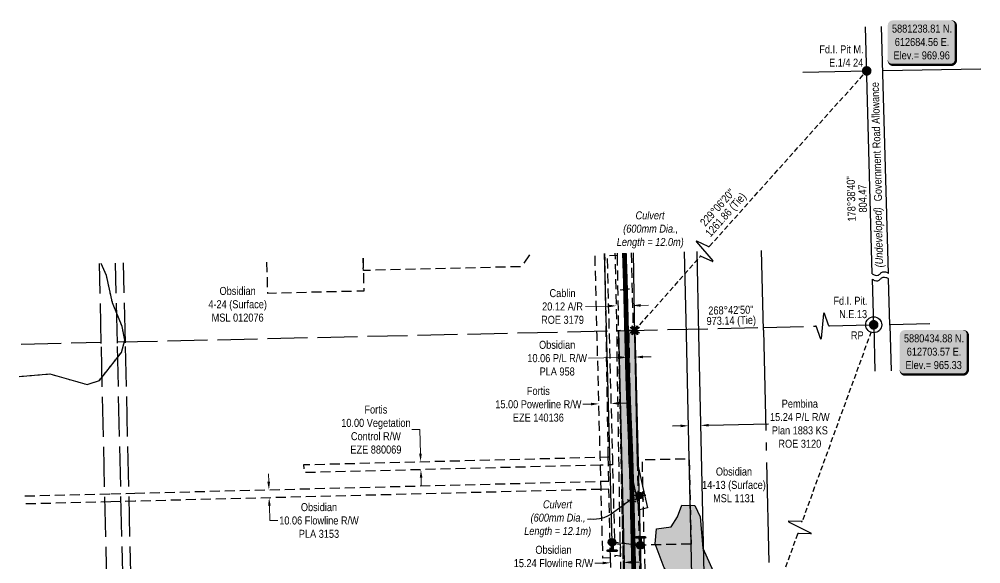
# Model space of a CAD drawing. Extents: x 610962 to 614214, y 5879490 to 5880802.
# Drawn here: x 610962 to 612163, y 5880121 to 5880802 of the extents above; entities that cross this region are included whole.
import ezdxf
from ezdxf.enums import TextEntityAlignment as Align

# ---------------------------------------------------------------- set-up
doc = ezdxf.new("R2010")
doc.units = 0
doc.header["$LTSCALE"] = 5
doc.header["$PDMODE"] = 34
doc.header["$PDSIZE"] = 0.03
for name, pattern in [('foc-ACCESSROAD', [3.75, 2.5, -1.25]), ('foc-FLOWLINE', [3.75, 2.5, -1.25]), ('foc-QUARTERLINE', [33, 25, -3, 2, -3]), ('foc-TIELINE', [1.875, 1.25, -0.625]), ('foc-UNSURVEYED', [12.5, 10, -2.5]), ('foc-WHEELTRACKS', [2, 0.4, -1.6])]:
    doc.linetypes.add(name, pattern=pattern)
doc.layers.get('Defpoints').update_dxf_attribs({"color": 9})
for name, color, linetype in [('35', 37, 'Continuous'), ('AS-POWER', 104, 'foc-POWER'), ('AS-POWER-EXISTING-ANC', 72, 'Continuous'), ('AS-POWER-EXISTING-PP', 72, 'Continuous'), ('AS-ROADS', 254, 'Continuous'), ('C-AR', 13, 'foc-ACCESSROAD'), ('C-FLOWLINE', 13, 'foc-FLOWLINE'), ('C-RW', 13, 'Continuous'), ('C-WS', 13, 'foc-ACCESSROAD'), ('C-WS-S', 8, 'Continuous'), ('DETAIL-T', 7, 'Continuous'), ('F-AR', 190, 'foc-ACCESSROAD'), ('F-EZE', 190, 'foc-FLOWLINE'), ('F-RW', 190, 'Continuous'), ('L-BD', 7, 'Continuous'), ('L-MON', 1, 'Continuous'), ('L-MON-T', 1, 'Continuous'), ('L-QSEC', 8, 'foc-QUARTERLINE'), ('L-ROAD-T', 7, 'Continuous'), ('L-SEC', 7, 'Continuous'), ('L-TIE', 7, 'foc-TIELINE'), ('L-USEC', 7, 'foc-UNSURVEYED'), ('P-PROPOSED', 10, 'Continuous'), ('P-PROPOSED-H', 21, 'Continuous'), ('T-WATER', 160, 'Continuous'), ('T-WATER-H', 133, 'Continuous'), ('T-WATER-P3', 160, 'foc-WHEELTRACKS')]:
    doc.layers.add(name, color=color, linetype=linetype)
for name, color, linetype, lineweight in [('AS-GENERAL', 48, 'Continuous', 18), ('C-AR-T', 13, 'Continuous', 9), ('C-FLOWLINE-T', 13, 'Continuous', 9), ('C-RW-T', 13, 'Continuous', 9), ('F-AR-T', 190, 'Continuous', 9), ('F-EZE-T', 190, 'Continuous', 9), ('T-TEXT', 48, 'Continuous', 18)]:
    doc.layers.add(name, color=color, linetype=linetype, lineweight=lineweight)
doc.styles.add('80', font='ARIALN.TTF', dxfattribs={"height": 10})
doc.styles.add('80CG', font='ARIALN.TTF', dxfattribs={"height": 10})
doc.styles.add('80L', font='ARIALN.TTF', dxfattribs={"height": 10})
doc.styles.add('80LS', font='ARIALNI.TTF', dxfattribs={"height": 10})
doc.styles.add('foc-LtypeFont', font='ARIALN.TTF', dxfattribs={"height": 7.35})
doc.linetypes.add('foc-POWER', pattern='A,6,-1,["P",foc-LtypeFont,S=0.2,R=0,X=-0.625,Y=-0.75],-1.24,4', length=12.24)
doc.linetypes.add('foc-TOPO-flowdirection-NOLINE', pattern='A,0,[">",foc-LtypeFont,S=0.3,R=0,X=0,Y=-0.945],-20,[">",foc-LtypeFont,S=0.3,R=0,X=0,Y=-0.945],0', length=20)
doc.dimstyles.new('Compass 5 000', dxfattribs={"dimscale": 5, "dimtxt": 9, "dimasz": 2, "dimexe": 0.2, "dimexo": 0.0625, "dimgap": 0.5, "dimtad": 0, "dimtih": 1, "dimtoh": 1, "dimzin": 0, "dimdsep": 46, "dimtxsty": '80CG', "dimcen": 0.1, "dimse1": 1, "dimse2": 1, "dimclrd": 256, "dimclrt": 256, "dimaunit": 1, "dimadec": 4, "dimazin": 0, "dimtfac": 0.06, "dimtofl": 0, "dimtmove": 0, "dimatfit": 1, "dimfxl": 0.2, "dimtolj": 1, "dimtzin": 0, "dimlwd": -1, "dimarcsym": 0})

# ---------------------------------------------------------------- blocks, each defined once
blk = doc.blocks.new('*D598')
at = {"layer": 'Defpoints', "color": 0, "transparency": 16777216}
for p in [(611463.5, 5880248.9), (611469.2, 5880249.1), (611469.5, 5880239.1)]:
    blk.add_point(p, dxfattribs=at)
at = {"layer": 'F-EZE-T', "transparency": 16777216}
for p, q in [((611462.4, 5880289), (611452.4, 5880289)), ((611463.2, 5880258.9), (611462.4, 5880289)), ((611464.1, 5880228.9), (611464.3, 5880218.9))]:
    blk.add_line(p, q, dxfattribs=at)
for points in [[(611464.9, 5880259), (611461.6, 5880258.9), (611463.5, 5880248.9)], [(611465.7, 5880229), (611462.4, 5880228.9), (611463.8, 5880238.9)]]:
    blk.add_solid(points, dxfattribs=at)
at = {"layer": 'F-EZE-T', "transparency": 16777216, "insert": (611407.6, 5880289), "char_height": 10, "attachment_point": 5, "style": '80CG'}
blk.add_mtext('\\A1;Fortis\\P10.00 Vegetation\\PControl R/W\\PEZE 880069', dxfattribs=at)
blk = doc.blocks.new('*D599')
at = {"layer": 'Defpoints', "color": 0, "transparency": 16777216}
for p in [(611686.1, 5880321.2), (611686.1, 5880320.7), (611701.3, 5880321.1)]:
    blk.add_point(p, dxfattribs=at)
at = {"layer": 'F-EZE-T', "transparency": 16777216}
for p, q in [((611676.1, 5880320.9), (611666.1, 5880320.6)), ((611711.2, 5880321.9), (611721.2, 5880322.2))]:
    blk.add_line(p, q, dxfattribs=at)
for points in [[(611676.1, 5880322.6), (611676.2, 5880319.2), (611686.1, 5880321.2)], [(611711.2, 5880323.6), (611711.3, 5880320.2), (611701.2, 5880321.6)]]:
    blk.add_solid(points, dxfattribs=at)
at = {"layer": 'F-EZE-T', "transparency": 16777216, "insert": (611610.5, 5880320.6), "char_height": 10, "attachment_point": 5, "style": '80CG'}
blk.add_mtext('\\A1;Fortis\\P15.00 Powerline R/W\\PEZE 140136', dxfattribs=at)
blk = doc.blocks.new('*D604')
at = {"layer": 'C-FLOWLINE-T', "transparency": 16777216}
for p, q in [((611273.7, 5880223.9), (611273.4, 5880233.9)), ((611274.5, 5880193.8), (611275, 5880175.4)), ((611275, 5880175.4), (611285, 5880175.4))]:
    blk.add_line(p, q, dxfattribs=at)
for points in [[(611275.4, 5880223.9), (611272, 5880223.8), (611274, 5880213.9)], [(611276.2, 5880193.9), (611272.9, 5880193.8), (611274.2, 5880203.8)]]:
    blk.add_solid(points, dxfattribs=at)
at = {"layer": 'Defpoints', "color": 0, "transparency": 16777216}
for p in [(611290.9, 5880214.3), (611274.2, 5880203.8), (611291.2, 5880204.3)]:
    blk.add_point(p, dxfattribs=at)
at = {"layer": 'C-FLOWLINE-T', "transparency": 16777216, "insert": (611336.5, 5880175.4), "char_height": 10, "attachment_point": 5, "style": '80CG'}
blk.add_mtext('\\A1;Obsidian\\P10.06 Flowline R/W\\PPLA 3153', dxfattribs=at)
blk = doc.blocks.new('*D605')
at = {"layer": 'C-RW-T', "transparency": 16777216}
for p, q in [((611711.3, 5880379.1), (611673.1, 5880378.2)), ((611741.3, 5880379.8), (611751.3, 5880380))]:
    blk.add_line(p, q, dxfattribs=at)
for points in [[(611711.3, 5880380.8), (611711.3, 5880377.4), (611721.3, 5880379.3)], [(611741.2, 5880381.5), (611741.3, 5880378.1), (611731.3, 5880379.6)]]:
    blk.add_solid(points, dxfattribs=at)
at = {"layer": 'Defpoints', "color": 0, "transparency": 16777216}
for p in [(611721.1, 5880387.5), (611721.3, 5880379.3), (611731.1, 5880387.7)]:
    blk.add_point(p, dxfattribs=at)
at = {"layer": 'C-RW-T', "transparency": 16777216, "insert": (611634, 5880378.2), "char_height": 10, "attachment_point": 5, "style": '80CG'}
blk.add_mtext('\\A1;Obsidian\\P10.06 P/L R/W\\PPLA 958', dxfattribs=at)
blk = doc.blocks.new('*D606')
at = {"layer": 'Defpoints', "color": 0, "transparency": 16777216}
for p in [(611797, 5880336.1), (611812.2, 5880336.4), (611813.2, 5880294.2)]:
    blk.add_point(p, dxfattribs=at)
at = {"layer": 'F-RW', "transparency": 16777216}
for p, q in [((611788, 5880293.6), (611778, 5880293.3)), ((611823.2, 5880294.5), (611898, 5880296.3))]:
    blk.add_line(p, q, dxfattribs=at)
for points in [[(611788, 5880295.3), (611788.1, 5880291.9), (611798, 5880293.8)], [(611823.2, 5880296.1), (611823.3, 5880292.8), (611813.2, 5880294.2)]]:
    blk.add_solid(points, dxfattribs=at)
at = {"layer": 'F-RW', "transparency": 16777216, "insert": (611937.1, 5880296.3), "char_height": 10, "attachment_point": 5, "style": '80CG', "bg_fill": 3, "box_fill_scale": 1.1, "bg_fill_color": 256, "bg_fill_true_color": 13158600, "bg_fill_transparency": 0}
blk.add_mtext('\\A1;Pembina\\P15.24 P/L R/W\\PPlan 1883 KS\\PROE 3120', dxfattribs=at)
blk = doc.blocks.new('*D607')
at = {"layer": 'Defpoints', "color": 0, "transparency": 16777216}
for p in [(611707.8, 5880452.2), (611728, 5880452.6), (611708, 5880443.6)]:
    blk.add_point(p, dxfattribs=at)
at = {"layer": 'F-AR-T', "transparency": 16777216}
for p, q in [((611698, 5880443.4), (611669.2, 5880442.8)), ((611738.1, 5880444.1), (611748.1, 5880444.3))]:
    blk.add_line(p, q, dxfattribs=at)
for points in [[(611698, 5880445.1), (611698, 5880441.7), (611708, 5880443.6)], [(611738.1, 5880445.8), (611738.1, 5880442.5), (611728.1, 5880444)]]:
    blk.add_solid(points, dxfattribs=at)
at = {"layer": 'F-AR-T', "transparency": 16777216, "insert": (611640.7, 5880442.8), "char_height": 10, "attachment_point": 5, "style": '80CG'}
blk.add_mtext('\\A1;Cablin\\P20.12 A/R\\PROE 3179', dxfattribs=at)
blk = doc.blocks.new('GAS')
h = blk.add_hatch(color=255)
h.dxf.hatch_style = 1
edge = h.paths.add_edge_path()
edge.add_arc((0, 0), 0.9, 0, 360)
for p, q in [((-0.81, 0), (-1.62, 0)), ((-0.57, 0.57), (-1.14, 1.14)), ((0, 0.81), (0, 1.62)), ((0.57, 0.57), (1.14, 1.14)), ((1.62, 0), (0.81, 0)), ((-0.57, -0.57), (-1.14, -1.14)), ((0, -0.81), (0, -1.62)), ((1.14, -1.14), (0.57, -0.57))]:
    blk.add_line(p, q)
blk.add_circle((0, 0), 0.8)
blk = doc.blocks.new('*U613')
h = blk.add_hatch(color=255)
h.dxf.hatch_style = 1
edge = h.paths.add_edge_path()
edge.add_arc((1.1, -0.02), 0.2, -91.0942, 88.9058, ccw=False)
edge.add_line((1.1, -0.22), (-0.2, -0.2))
edge.add_line((-0.2, -0.2), (-1.1, -0.18))
edge.add_arc((-1.1, 0.02), 0.2, 88.9058, 268.9058, ccw=False)
edge.add_line((-1.1, 0.22), (1.1, 0.18))
h = blk.add_hatch(color=255)
h.dxf.hatch_style = 1
edge = h.paths.add_edge_path()
edge.add_arc((-0.04, -2), 0.2, 178.9058, 358.9058, ccw=False)
edge.add_line((-0.24, -2), (-0.2, -0.2))
edge.add_line((-0.2, -0.2), (0.2, -0.2))
edge.add_line((0.2, -0.2), (0.16, -2))
at = {"color": 255}
blk.add_lwpolyline([(1.1, 0.18, -1), (1.1, -0.22), (-0.2, -0.2), (-1.1, -0.18, -1), (-1.1, 0.22)], format="xyb", close=True, dxfattribs=at)
at = {"color": 72, "const_width": 0.1, "flags": 128}
for points in [[(1.1, -0.02), (-1.1, 0.02)], [(-0.04, -2), (0, 0)]]:
    blk.add_lwpolyline(points, dxfattribs=at)
at = {"color": 255, "flags": 128}
blk.add_lwpolyline([(0.16, -2, -1), (-0.24, -2), (-0.2, -0.2), (0.2, -0.2)], format="xyb", close=True, dxfattribs=at)
blk = doc.blocks.new('*U612')
h = blk.add_hatch(color=255)
h.dxf.hatch_style = 1
edge = h.paths.add_edge_path()
edge.add_arc((-1.1, 0), 0.2, 90, 270, ccw=False)
edge.add_line((-1.1, 0.2), (0.2, 0.2))
edge.add_line((0.2, 0.2), (1.1, 0.2))
edge.add_arc((1.1, 0), 0.2, -90, 90, ccw=False)
edge.add_line((1.1, -0.2), (-1.1, -0.2))
h = blk.add_hatch(color=255)
h.dxf.hatch_style = 1
edge = h.paths.add_edge_path()
edge.add_arc((0, 2.1), 0.2, 0, 180, ccw=False)
edge.add_line((0.2, 2.1), (0.2, 0.2))
edge.add_line((0.2, 0.2), (-0.2, 0.2))
edge.add_line((-0.2, 0.2), (-0.2, 2.1))
at = {"color": 255}
blk.add_lwpolyline([(-1.1, -0.2, -1), (-1.1, 0.2), (0.2, 0.2), (1.1, 0.2, -1), (1.1, -0.2)], format="xyb", close=True, dxfattribs=at)
at = {"color": 72, "const_width": 0.1, "flags": 128}
for points in [[(-1.1, 0), (1.1, 0)], [(0, 2.1), (0, 0)]]:
    blk.add_lwpolyline(points, dxfattribs=at)
at = {"color": 255, "flags": 128}
blk.add_lwpolyline([(-0.2, 2.1, -1), (0.2, 2.1), (0.2, 0.2), (-0.2, 0.2)], format="xyb", close=True, dxfattribs=at)
blk = doc.blocks.new('POWERPOLE')
h = blk.add_hatch(color=255)
edge = h.paths.add_edge_path()
edge.add_arc((0, 0), 0.96, 0, 360)
at = {"linetype": 'Continuous'}
for p, q in [((0.68, -0.68), (-0.68, 0.68)), ((-0.68, -0.68), (0.68, 0.68))]:
    blk.add_line(p, q, dxfattribs=at)
blk.add_circle((0, 0), 0.96, dxfattribs=at)
blk = doc.blocks.new('TEMP')
h = blk.add_hatch(color=255)
h.dxf.hatch_style = 1
h.paths.add_polyline_path([(0, 0.25), (-0.67, 1.15), (-0.67, 0.67), (-1.15, 0.67), (-0.25, 0), (-1.15, -0.67), (-0.67, -0.67), (-0.67, -1.15), (0, -0.25), (0.67, -1.15), (0.67, -0.67), (1.15, -0.67), (0.25, 0), (1.15, 0.67), (0.67, 0.67), (0.67, 1.15)])
h.paths.add_polyline_path([(0.57, 0.85), (0.57, 0.57), (0.85, 0.57), (0.08, 0), (0.85, -0.57), (0.57, -0.57), (0.57, -0.85), (0, -0.08), (-0.57, -0.85), (-0.57, -0.57), (-0.85, -0.57), (-0.08, 0), (-0.85, 0.57), (-0.57, 0.57), (-0.57, 0.85), (0, 0.08)], flags=16)
h = blk.add_hatch(color=1)
h.dxf.hatch_style = 1
h.paths.add_polyline_path([(0, 0.08), (-0.57, 0.85), (-0.57, 0.57), (-0.85, 0.57), (-0.08, 0), (-0.85, -0.57), (-0.57, -0.57), (-0.57, -0.85), (0, -0.08), (0.57, -0.85), (0.57, -0.57), (0.85, -0.57), (0.08, 0), (0.85, 0.57), (0.57, 0.57), (0.57, 0.85)])
at = {"color": 1}
for p, q in [((-0.08, 0), (0.08, 0)), ((0, 0.08), (0, -0.08))]:
    blk.add_line(p, q, dxfattribs=at)
at = {"color": 255, "flags": 128}
blk.add_lwpolyline([(-0.25, 0), (-1.15, 0.67), (-0.67, 0.67), (-0.67, 1.15), (0, 0.25), (0.67, 1.15), (0.67, 0.67), (1.15, 0.67), (0.25, 0), (1.15, -0.67), (0.67, -0.67), (0.67, -1.15), (0, -0.25), (-0.67, -1.15), (-0.67, -0.67), (-1.15, -0.67)], close=True, dxfattribs=at)
at = {"color": 1, "flags": 128}
blk.add_lwpolyline([(-0.08, 0), (-0.85, 0.57), (-0.57, 0.57), (-0.57, 0.85), (0, 0.08), (0.57, 0.85), (0.57, 0.57), (0.85, 0.57), (0.08, 0), (0.85, -0.57), (0.57, -0.57), (0.57, -0.85), (0, -0.08), (-0.57, -0.85), (-0.57, -0.57), (-0.85, -0.57)], close=True, dxfattribs=at)
blk = doc.blocks.new('linebrk')
blk.add_lwpolyline([(0, 0.00175, -0.346152), (-0.00019, 0.0015), (-0.00314, 0.00055, 0.772575), (-0.00312, 0.00036), (0.00312, -0.00036, -0.772575), (0.00314, -0.00055), (0.00019, -0.0015, 0.346152), (0, -0.00175)], format="xyb")
blk = doc.blocks.new('fdia')
at = {"color": 255, "const_width": 1}
blk.add_lwpolyline([(-0.5, 0, 1), (0.5, 0, 1)], format="xyb", close=True, dxfattribs=at)
blk = doc.blocks.new('Fdiaa')
blk.add_blockref('fdia', (0, 0))
blk = doc.blocks.new('fdib')
at = {"color": 1, "const_width": 1.6}
blk.add_lwpolyline([(-0.4, 0, 1), (0.4, 0, 1)], format="xyb", close=True, dxfattribs=at)
at = {"color": 1}
blk.add_circle((0, 0), 0.8, dxfattribs=at)
blk = doc.blocks.new('Fdibb')
blk.add_blockref('fdib', (0, 0))
blk = doc.blocks.new('fdicc')
for name in ['Fdibb', 'Fdiaa']:
    blk.add_blockref(name, (0, 0))
blk = doc.blocks.new('FDI')
blk.add_blockref('fdicc', (0, 0))
blk = doc.blocks.new('*U633')
h = blk.add_hatch(color=254)
edge = h.paths.add_edge_path()
edge.add_line((-36.5, -28.5), (36.5, -28.5))
edge.add_arc((36.5, -22.5), 6, 270, 360)
edge.add_line((42.5, -22.5), (42.5, 21))
edge.add_arc((36.5, 21), 6, 0, 90)
edge.add_line((36.5, 27), (-36.5, 27))
edge.add_arc((-36.5, 21), 6, 90, 180)
edge.add_line((-42.5, 21), (-42.5, -22.5))
edge.add_arc((-36.5, -22.5), 6, 180, 270)
at = {"color": 1, "flags": 128}
blk.add_lwpolyline([(-36.5, -28.5, 3, 3, 0), (36.5, -28.5, 3, 3, 0.414214), (42.5, -22.5, 3, 3, 0), (42.5, 21, 3, 0, 0.414214), (36.5, 27, 0, 0, 0), (-36.5, 27, 0, 0, 0.414214), (-42.5, 21, 0, 0, 0), (-42.5, -22.5, 0, 3, 0.414214)], format="xyseb", close=True, dxfattribs=at)
blk.add_lwpolyline([(-42.3, -16.6, 0, 10, 0), (0, 0, 5, 5, 0)], format="xyseb", dxfattribs=at)
at = {"color": 1, "style": '80'}
blk.add_attdef('ENTER_TEXT_001', (-36, -5), '', height=10, dxfattribs=at)
blk = doc.blocks.new('*U634')
at = {"layer": '35', "color": 3}
blk.add_circle((0, 0), 10, dxfattribs=at)
at = {"layer": '35', "color": 3, "style": '80'}
blk.add_attdef('RP_001', (-28.5, -18.2), '', height=10, dxfattribs=at)
blk = doc.blocks.new('*D641')
at = {"layer": 'C-FLOWLINE-T', "transparency": 16777216}
for p, q in [((611690.8, 5880122.3), (611680.9, 5880122.1)), ((611726.6, 5880123.3), (611736.6, 5880123.5))]:
    blk.add_line(p, q, dxfattribs=at)
for points in [[(611726.6, 5880124.9), (611726.7, 5880121.6), (611716.6, 5880123)], [(611690.8, 5880124), (611690.9, 5880120.7), (611700.8, 5880122.6)]]:
    blk.add_solid(points, dxfattribs=at)
at = {"layer": 'Defpoints', "color": 0, "transparency": 16777216}
for p in [(611700.7, 5880127.6), (611716.5, 5880128), (611700.8, 5880122.6)]:
    blk.add_point(p, dxfattribs=at)
at = {"layer": 'C-FLOWLINE-T', "transparency": 16777216, "insert": (611629.4, 5880122.1), "char_height": 10, "attachment_point": 5, "style": '80CG'}
blk.add_mtext('\\A1;Obsidian\\P15.24 Flowline R/W\\PPLA 3153', dxfattribs=at)

msp = doc.modelspace()

# ---------------------------------------------------------------- hatches: boundary and pattern name
at = {"layer": 'P-PROPOSED-H'}
h = msp.add_hatch(color=256, dxfattribs=at)
h.dxf.hatch_style = 1
h.paths.add_polyline_path([(611731.062, 5880413.037), (611750.022, 5879647.611), (611729.912, 5879647.113), (611710.95, 5880412.585)])
at = {"layer": 'T-WATER-H'}
h = msp.add_hatch(color=256, dxfattribs=at)
h.dxf.hatch_style = 1
h.paths.add_polyline_path([(611835.106, 5880076.267), (611800.287, 5880077.242), (611791.864, 5880087.241), (611788.584, 5880095.952), (611776.81, 5880105.126), (611767.779, 5880116.172), (611756.507, 5880146.271), (611758.151, 5880164.846), (611776.48, 5880167.426), (611784.323, 5880179.935), (611789.659, 5880194.631), (611806.112, 5880194.233), (611812.622, 5880179.835), (611815.948, 5880140.68), (611828.84, 5880112.176), (611833.464, 5880095.159)])

# ---------------------------------------------------------------- linework, layer by layer
at = {"layer": 'AS-GENERAL', "const_width": 1.499, "flags": 128}
for points in [[(611712.712, 5880463.348), (611724.671, 5880464.698)], [(611721.245, 5880201.294), (611733.033, 5880198.703)]]:
    msp.add_lwpolyline(points, dxfattribs=at)
at = {"layer": 'AS-POWER', "flags": 128}
msp.add_lwpolyline([(611749.888, 5879505.554), (611739.899, 5880048.241), (611737.878, 5880144.359), (611702.643, 5880148.23), (611693.098, 5880509.099)], dxfattribs=at)
at = {"layer": 'AS-ROADS', "const_width": 5.998, "flags": 128}
msp.add_lwpolyline([(611729.67, 5880113.115), (611728.979, 5880143.145), (611728.245, 5880173.241), (611727.646, 5880203.664), (611726.743, 5880233.697), (611725.855, 5880263.862), (611724.529, 5880293.84), (611723.251, 5880324.013), (611722.178, 5880354.239), (611721.437, 5880384.73), (611720.612, 5880415.227), (611719.86, 5880445.733), (611719.099, 5880475.798), (611718.09, 5880506.423), (611717.996, 5880509.592)], dxfattribs=at)
at = {"layer": 'C-AR', "flags": 128}
msp.add_lwpolyline([(611599.606, 5880507.249), (611588.934, 5880492.523), (611391.901, 5880487.722), (611391.526, 5880503.13)], dxfattribs=at)
msp.add_lwpolyline([(611734.025, 5879647.215), (611726.761, 5879647.035), (611724.603, 5879744.62), (611724.331, 5879759.892), (611723.541, 5879798.23), (611710.473, 5880412.575), (611730.598, 5880413.002), (611734.07, 5880248.786), (611735.172, 5880197.099), (611736.25, 5880146.552), (611744.517, 5879758.789), (611744.842, 5879743.514), (611746.884, 5879647.534), (611738.683, 5879647.323), (611736.452, 5879647.275), (611734.025, 5879647.215)], close=True, dxfattribs=at)
at = {"layer": 'C-FLOWLINE'}
for points in [[(610969.019, 5880206.102), (611076.423, 5880208.835), (611106.576, 5880209.602), (611688.616, 5880224.413), (611698.341, 5880224.662), (611698.005, 5880244.879), (611697.839, 5880254.884), (611695.325, 5880406.308), (611693.637, 5880509.11)], [(611708.889, 5880509.412), (611708.94, 5880506.4), (611710.571, 5880406.572), (611723.541, 5879798.23), (611720.091, 5879798.148), (611709.094, 5879797.887), (611700.687, 5880128.813), (611698.507, 5880214.596), (611688.877, 5880214.351), (611106.785, 5880199.539), (611076.632, 5880198.771), (610969.253, 5880196.039)]]:
    msp.add_lwpolyline(points, dxfattribs=at)
at = {"layer": 'C-RW'}
msp.add_lwpolyline([(611729.004, 5880509.81), (611730.698, 5880406.922), (611734.07, 5880248.786), (611741.172, 5880216.613), (611746.781, 5880191.208), (611741.759, 5880190.032), (611736.98, 5880188.914), (611735.172, 5880197.099), (611726.431, 5880236.677), (611724.103, 5880247.216), (611720.708, 5880406.749), (611719, 5880509.612)], dxfattribs=at)
at = {"layer": 'C-WS', "flags": 128}
msp.add_lwpolyline([(611391.526, 5880503.13), (611391.901, 5880487.722), (611392.526, 5880462.095), (611272.496, 5880459.17), (611271.483, 5880500.754)], dxfattribs=at)
msp.add_lwpolyline([(611801.216, 5880145.97), (611742.76, 5880144.679), (611742.716, 5880146.66), (611741.759, 5880190.032), (611741.208, 5880215.008), (611741.172, 5880216.613), (611740.406, 5880251.39), (611798.843, 5880252.68), (611801.216, 5880145.97)], close=True, dxfattribs=at)
at = {"layer": 'F-AR', "flags": 128}
msp.add_lwpolyline([(611726.601, 5880509.762), (611728.817, 5880412.987), (611708.692, 5880412.535), (611706.488, 5880509.364)], dxfattribs=at)
at = {"layer": 'F-EZE', "flags": 128}
for points in [[(611708.89, 5880509.412), (611708.942, 5880506.4), (611696.304, 5880506.003), (611698.97, 5880406.371), (611703.02, 5880255.016), (611703.185, 5880245.011), (611705.629, 5880146.799), (611712.834, 5880145.958), (611713.206, 5880130.819), (611706.023, 5880131.657), (611706.094, 5880128.953), (611700.687, 5880128.813), (611691.105, 5880128.565), (611688.877, 5880214.352), (611688.616, 5880224.413), (611688.091, 5880244.627), (611687.831, 5880254.629), (611683.899, 5880406.109), (611681.231, 5880508.864)], [(611741.737, 5879505.394), (611739.648, 5879602.478), (611738.828, 5879640.57), (611738.71, 5879646.046), (611736.604, 5879743.964), (611736.275, 5879759.24), (611727.942, 5880146.413), (611736.25, 5880146.552), (611742.716, 5880146.66), (611742.76, 5880144.679), (611751.196, 5879758.425), (611751.529, 5879743.149), (611754.596, 5879602.734), (611756.716, 5879505.687)]]:
    msp.add_lwpolyline(points, dxfattribs=at)
for points in [[(611726.761, 5879647.035), (611722.593, 5879646.932), (611720.975, 5879744.816), (611720.722, 5879760.088), (611720.091, 5879798.148), (611719.6, 5879827.847), (611713.206, 5880130.819), (611712.834, 5880145.958), (611709.097, 5880375.543), (611708.692, 5880412.535), (611723.451, 5880412.866), (611724.102, 5880375.792), (611726.431, 5880236.678), (611727.942, 5880146.413), (611736.275, 5879759.24), (611736.604, 5879743.964), (611738.683, 5879647.323), (611736.456, 5879647.275), (611734.025, 5879647.215), (611726.761, 5879647.035)], [(611688.091, 5880244.627), (611317.965, 5880235.208), (611317.711, 5880245.211), (611687.831, 5880254.629), (611697.839, 5880254.884), (611703.02, 5880255.016), (611703.185, 5880245.011), (611698.005, 5880244.879), (611688.091, 5880244.627)]]:
    msp.add_lwpolyline(points, close=True, dxfattribs=at)
at = {"layer": 'F-RW'}
for points in [[(611809.816, 5879755.227), (611801.216, 5880145.97), (611798.843, 5880252.68), (611795.416, 5880408.048), (611793.143, 5880511.08)], [(611808.373, 5880511.381), (611810.648, 5880408.312), (611828.395, 5879604.001), (611830.532, 5879507.133)]]:
    msp.add_lwpolyline(points, dxfattribs=at)
at = {"layer": 'L-QSEC'}
for p, q in [((611940.963, 5880735.557), (612020.635, 5880737.116)), ((612040.744, 5880737.51), (612163.099, 5880739.904)), ((611891.707, 5880413.01), (611889.372, 5880512.945)), ((611891.707, 5880413.01), (611909.799, 5879638.687))]:
    msp.add_line(p, q, dxfattribs=at)
at = {"layer": 'L-SEC', "flags": 128}
for points in [[(612027.605, 5880483.648), (612019.118, 5880792.271)], [(612047.71, 5880484.201), (612039.227, 5880792.664)], [(612029.388, 5880418.829), (612027.792, 5880476.869)], [(612049.492, 5880419.382), (612047.896, 5880477.422)], [(612029.388, 5880418.829), (612030.95, 5880362.031)], [(612049.492, 5880419.382), (612051.054, 5880362.584)]]:
    msp.add_lwpolyline(points, dxfattribs=at)
for points in [[(612027.605, 5880483.648, 0.09819619), (612031.061, 5880481.937, 0.11502491), (612034.362, 5880481.822, 0.18910183), (612037.658, 5880483.925, -0.18910183), (612040.953, 5880486.027, -0.11502491), (612044.254, 5880485.912, -0.09819619), (612047.71, 5880484.201)], [(612027.792, 5880476.869, 0.09819619), (612031.247, 5880475.158, 0.11502491), (612034.549, 5880475.043, 0.18910183), (612037.844, 5880477.146, -0.18910183), (612041.14, 5880479.248, -0.11502491), (612044.441, 5880479.133, -0.09819619), (612047.896, 5880477.422)]]:
    msp.add_lwpolyline(points, format="xyb", dxfattribs=at)
at = {"layer": 'L-TIE'}
for p, q in [((611824.123, 5880517.952), (612020.635, 5880737.116)), ((611731.062, 5880413.037), (611812.467, 5880504.953)), ((611934.172, 5880158.42), (611750.022, 5879647.611))]:
    msp.add_line(p, q, dxfattribs=at)
at = {"layer": 'L-USEC'}
for p, q in [((611084.717, 5880397.107), (611082.393, 5880496.971)), ((611094.771, 5880397.341), (611092.447, 5880497.17)), ((611064.611, 5880396.639), (611062.285, 5880496.573)), ((611084.684, 5880398.519), (611891.622, 5880416.643)), ((611891.622, 5880416.643), (611956.654, 5880418.192)), ((611974.112, 5880418.607), (612029.362, 5880419.923)), ((612049.466, 5880420.392), (612102.926, 5880421.641)), ((610964.522, 5880395.82), (611064.578, 5880398.068)), ((611083.329, 5879592.519), (611064.611, 5880396.639)), ((611103.435, 5879592.987), (611084.717, 5880397.107)), ((611113.489, 5879593.221), (611094.771, 5880397.341))]:
    msp.add_line(p, q, dxfattribs=at)
at = {"layer": 'P-PROPOSED'}
msp.add_lwpolyline([(611731.062, 5880413.037), (611750.022, 5879647.611), (611729.912, 5879647.113), (611710.95, 5880412.585)], close=True, dxfattribs=at)
at = {"layer": 'T-WATER'}
msp.add_lwpolyline([(611835.106, 5880076.267), (611800.287, 5880077.242), (611791.864, 5880087.241), (611788.584, 5880095.952), (611776.81, 5880105.126), (611767.779, 5880116.172), (611756.507, 5880146.271), (611758.151, 5880164.846), (611776.48, 5880167.426), (611784.323, 5880179.935), (611789.659, 5880194.631), (611806.112, 5880194.233), (611812.622, 5880179.835), (611815.948, 5880140.68), (611828.84, 5880112.176), (611833.464, 5880095.159), (611835.106, 5880076.267)], close=True, dxfattribs=at)
at = {"layer": 'T-WATER-P3', "linetype": 'foc-TOPO-flowdirection-NOLINE', "flags": 128}
msp.add_lwpolyline([(610962.103, 5880355.497), (611000.153, 5880358.586), (611046.91, 5880345.34), (611062.188, 5880350.514), (611089.673, 5880385.458), (611094.153, 5880400.91), (611090.583, 5880417.844), (611078.62, 5880447.163), (611071.046, 5880481.434), (611064.318, 5880496.653)], dxfattribs=at)
at = {"layer": 'T-WATER-P3', "flags": 128}
msp.add_lwpolyline([(610965.535, 5880355.776), (611000.153, 5880358.586), (611046.91, 5880345.34), (611062.188, 5880350.514), (611089.673, 5880385.458), (611094.153, 5880400.91), (611090.583, 5880417.844), (611078.62, 5880447.163), (611071.046, 5880481.434), (611064.318, 5880496.653)], dxfattribs=at)

# ---------------------------------------------------------------- block references
at = {"xscale": 0.99960643, "yscale": 0.99960643, "zscale": 0.99960643}
msp.add_blockref('*U634', (612029.362, 5880419.923), dxfattribs=at).add_auto_attribs({'RP_001': 'RP'})
at = {"layer": 'AS-POWER-EXISTING-ANC', "xscale": 4.998032150000006, "yscale": 4.998032150000006, "zscale": 4.998032150000006}
for name, p in [('*U612', (611702.754, 5880137.822)), ('*U613', (611738.069, 5880154.359))]:
    msp.add_blockref(name, p, dxfattribs=at)
at = {"layer": 'AS-POWER-EXISTING-PP', "xscale": 4.998032150000006, "yscale": 4.998032150000006, "zscale": 4.998032150000006}
for p in [(611702.643, 5880148.23), (611737.878, 5880144.359)]:
    msp.add_blockref('POWERPOLE', p, dxfattribs=at)
at = {"layer": 'C-WS-S', "color": 1, "xscale": 4.998005000000006, "yscale": 4.998005000000006, "zscale": 4.998005000000006}
msp.add_blockref('GAS', (611736.521, 5880206.676), dxfattribs=at)
at = {"layer": 'DETAIL-T'}
ref = msp.add_blockref('*U633', (612089.482, 5880773.181), dxfattribs=dict(at, xscale=0.99960643, yscale=0.99960643, zscale=0.99960643))
ref.add_attrib('ENTER_TEXT_001', '5881238.81 N.', (612052.178, 5880784.948), dxfattribs={"layer": '0', "color": 1, "height": 9.99606, "style": '80'})
ref.add_attrib('ENTER_TEXT_002', '612684.56 E.', (612055.7, 5880768.247), dxfattribs={"layer": '0', "color": 1, "height": 9.99606, "style": '80'})
ref.add_attrib('ENTER_TEXT_003', 'Elev.= 969.96', (612054.121, 5880751.546), dxfattribs={"layer": '0', "color": 1, "height": 9.99606, "style": '80'})
ref = msp.add_blockref('*U633', (612104.434, 5880386.257), dxfattribs=dict(at, xscale=0.99960643, yscale=0.99960643, zscale=0.99960643))
ref.add_attrib('ENTER_TEXT_001', '5880434.88 N.', (612067.13, 5880398.024), dxfattribs={"layer": '0', "color": 1, "height": 9.99606, "style": '80'})
ref.add_attrib('ENTER_TEXT_002', '612703.57 E.', (612070.652, 5880381.323), dxfattribs={"layer": '0', "color": 1, "height": 9.99606, "style": '80'})
ref.add_attrib('ENTER_TEXT_003', 'Elev.= 965.33', (612069.073, 5880364.622), dxfattribs={"layer": '0', "color": 1, "height": 9.99606, "style": '80'})
at = {"layer": 'L-MON', "xscale": 4.998032150000004, "yscale": 4.998032150000004, "zscale": 4.998032150000004}
for p in [(612020.635, 5880737.116), (612029.362, 5880419.923)]:
    msp.add_blockref('FDI', p, dxfattribs=at)
at = {"layer": 'L-MON', "color": 4, "xscale": 4.998032150000004, "yscale": 4.998032150000004, "zscale": 4.998032150000004}
msp.add_blockref('TEMP', (611731.062, 5880413.037), dxfattribs=at)
at = {"layer": 'L-TIE'}
for p, xscale, yscale, zscale, rotation in [((611818.159, 5880511.575), 4998.032150000004, 4998.032150000004, 4998.032150000004, 317.4818462218411), ((611937.17, 5880166.621), 4998.032150000001, 4998.032150000001, 4998.032150000001, 339.9155684123883)]:
    msp.add_blockref('linebrk', p, dxfattribs=dict(at, xscale=xscale, yscale=yscale, zscale=zscale, rotation=rotation))
at = {"layer": 'L-USEC', "xscale": 4998.032149999999, "yscale": 4998.032149999999, "zscale": 4998.032149999999, "rotation": 271.3638002460367}
msp.add_blockref('linebrk', (611965.383, 5880418.399), dxfattribs=at)

# ---------------------------------------------------------------- texts
at = {"layer": 'C-AR-T', "insert": (611234.892, 5880445.506), "char_height": 9.99601, "width": 78.96343, "attachment_point": 5, "style": '80CG'}
msp.add_mtext('\\A1;Obsidian\\P4-24 (Surface)\\PMSL 012076', dxfattribs=at)
at = {"layer": 'L-BD', "style": '80L'}
for s, height, rotation, p in [("178°38'40''", 9.99606, 91.5753, (612001.28, 5880577.32)), ('804.47', 9.9961, 91.5753, (612015.519, 5880577.712)), ("229°06'20''", 9.99606, 48.1192, (611834.208, 5880566.634)), ('1261.86 (Tie)', 9.99606, 48.1192, (611845.372, 5880556.625)), ("268°42'50''", 9.99606, 1.3638, (611851.143, 5880438.333)), ('973.14 (Tie)', 9.99606, 1.3638, (611851.482, 5880424.093))]:
    msp.add_text(s, height=height, rotation=rotation, dxfattribs=at).set_placement(p, align=Align.MIDDLE)
at = {"layer": 'L-MON-T', "char_height": 9.98419, "attachment_point": 1, "style": '80L'}
for s, width, insert in [('\\pi6.4848;Fd.I. Pit M.\\P\\pi18.71;E.1/4 24', 59.85189, (611954.94, 5880769.083)), ('\\pi1.0765;Fd.I. Pit.\\P\\pi8.1663;N.E.13', 41.73521, (611977.977, 5880454.938))]:
    msp.add_mtext_dynamic_manual_height_columns(s, width=width, gutter_width=49.983, heights=[0], dxfattribs=dict(at, insert=insert))
at = {"layer": 'L-ROAD-T', "style": '80L'}
msp.add_text('Government Road Allowance', height=9.99606, rotation=91.575308, dxfattribs=at).set_placement((612032.749, 5880648.671), align=Align.MIDDLE_CENTER)
at = {"layer": 'T-TEXT', "style": '80LS'}
msp.add_text('(Undeveloped)', height=9.99606, rotation=91.575308, dxfattribs=at).set_placement((612035.185, 5880529.167), align=Align.MIDDLE_CENTER)

# ---------------------------------------------------------------- dimensions: what is measured, and where the dimension line sits
at = {"layer": 'C-FLOWLINE-T'}
for base, p1, p2, angle, text, picture, middle in [((611274.245, 5880203.8), (611290.898, 5880214.334), (611291.179, 5880204.273), 271.598601, 'Obsidian\\P10.06 Flowline R/W\\PPLA 3153', '*D604', (611336.531, 5880175.405)), ((611700.844, 5880122.599), (611716.511, 5880127.965), (611700.718, 5880127.563), 181.455267, 'Obsidian\\P15.24 Flowline R/W\\PPLA 3153', '*D641', (611629.357, 5880122.091))]:
    dim = msp.add_linear_dim(base=base, p1=p1, p2=p2, angle=angle, text=text, dimstyle='Compass 5 000', dxfattribs=at)
    dim.commit()
    dim.dimension.update_dxf_attribs({"geometry": picture, "text_midpoint": middle, "dimtype": 161})
at = {"layer": 'C-RW-T'}
dim = msp.add_linear_dim(base=(611721.296, 5880379.331), p1=(611731.092, 5880387.725), p2=(611721.102, 5880387.488), angle=181.360005, text='Obsidian\\P10.06 P/L R/W\\PPLA 958', dimstyle='Compass 5 000', dxfattribs=at)
dim.commit()
dim.dimension.update_dxf_attribs({"geometry": '*D605', "text_midpoint": (611633.975, 5880378.186), "dimtype": 161})
at = {"layer": 'F-AR-T'}
dim = msp.add_linear_dim(base=(611707.992, 5880443.575), p1=(611727.951, 5880452.55), p2=(611707.83, 5880452.172), angle=181.076625, text='Cablin\\P20.12 A/R\\PROE 3179', dimstyle='Compass 5 000', dxfattribs=at)
dim.commit()
dim.dimension.update_dxf_attribs({"geometry": '*D607', "text_midpoint": (611640.661, 5880442.846), "dimtype": 161})
at = {"layer": 'F-EZE-T'}
dim = msp.add_aligned_dim(p1=(611701.255, 5880321.099), p2=(611686.118, 5880320.669), distance=-0.527, text='Fortis\\P15.00 Powerline R/W\\PEZE 140136', dimstyle='Compass 5 000', dxfattribs=at)
dim.commit()
dim.dimension.update_dxf_attribs({"geometry": '*D599', "text_midpoint": (611610.477, 5880320.627)})
dim = msp.add_linear_dim(base=(611463.506, 5880248.921), p1=(611469.484, 5880239.078), p2=(611469.205, 5880249.08), angle=91.598611, text='Fortis\\P10.00 Vegetation\\PControl R/W\\PEZE 880069', dimstyle='Compass 5 000', dxfattribs=at)
dim.commit()
dim.dimension.update_dxf_attribs({"geometry": '*D598', "text_midpoint": (611407.586, 5880288.985), "dimtype": 161})

# ---------------------------------------------------------------- next in the draw order: texts
at = {"layer": 'T-TEXT', "char_height": 9.98336, "attachment_point": 1, "style": '80L', "bg_fill": 2}
for s, insert in [('\\pi23.745;{\\fArial Narrow|b0|i1|c0|p34;Culvert\\P\\pi8.303;(600mm Dia., \\P\\pi0.27069;Length = 12.0m)}', (611708.2, 5880561.658)), ('\\pi23.745;{\\fArial Narrow|b0|i1|c0|p34;Culvert\\P\\pi8.303;(600mm Dia., \\P\\pi0.27069;Length = 12.1m)}', (611592.528, 5880200.636))]:
    msp.add_mtext_dynamic_manual_height_columns(s, width=83.11857, gutter_width=49.978, heights=[0], dxfattribs=dict(at, insert=insert))

# ---------------------------------------------------------------- next in the draw order: dimensions: what is measured, and where the dimension line sits
at = {"layer": 'F-RW'}
dim = msp.add_linear_dim(base=(611813.247, 5880294.214), p1=(611796.981, 5880336.076), p2=(611812.211, 5880336.45), angle=1.404946, text='Pembina\\P15.24 P/L R/W\\PPlan 1883 KS\\PROE 3120', dimstyle='Compass 5 000', override={"dimtfill": 1}, dxfattribs=at)
dim.commit()
dim.dimension.update_dxf_attribs({"geometry": '*D606', "text_midpoint": (611937.089, 5880296.292), "dimtype": 161})

# ---------------------------------------------------------------- next in the draw order: linework, layer by layer
at = {"layer": 'L-TIE'}
msp.add_line((612029.362, 5880419.923), (611940.169, 5880174.821), dxfattribs=at)

# ---------------------------------------------------------------- next in the draw order: texts
at = {"layer": 'C-AR-T', "insert": (611854.862, 5880219.844), "char_height": 9.99601, "width": 78.96343, "attachment_point": 5, "style": '80CG'}
msp.add_mtext('\\A1;Obsidian\\P14-13 (Surface)\\PMSL 1131', dxfattribs=at)

# ---------------------------------------------------------------- next in the draw order: leaders
at = {"layer": 'T-TEXT', "path_type": 1}
msp.add_leader([(611724.076, 5880199.568), (611687.026, 5880177.332), (611671.797, 5880176.875)], dimstyle='Compass 5 000', override={"dimgap": 0.5, "dimtad": 0}, dxfattribs=at)

doc.saveas('drawing.dxf')
